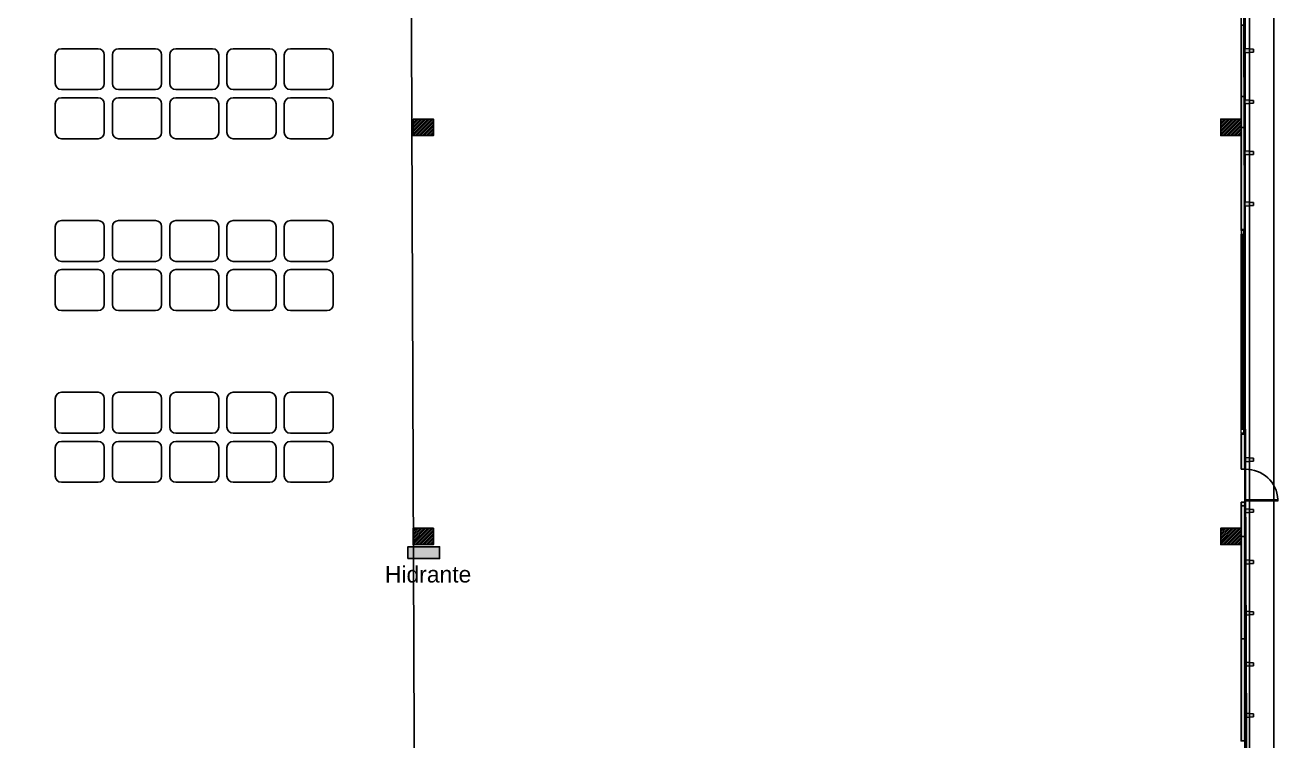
# Model space of a CAD drawing. Header units: millimetres. Extents: x 136.1 to 202.7, y 103.8 to 195.1.
# Drawn here: x 167.64 to 198.27, y 129.85 to 147.35 of the extents above; entities that cross this region are included whole.
import ezdxf

# ---------------------------------------------------------------- set-up
doc = ezdxf.new("R2010")
doc.units = ezdxf.units.MM
for name, color, linetype in [('C-0.4N', 7, 'Continuous'), ('H-0.1G250', 30, 'Continuous'), ('Hatch', 252, 'Continuous'), ('Hidrantes', 10, 'Continuous'), ('Mobiliario', 251, 'Continuous'), ('V-0.13N', 6, 'Continuous')]:
    doc.layers.add(name, color=color, linetype=linetype)
doc.layers.add('V-0.15N', color=5, linetype='Continuous', lineweight=0)
doc.styles.add('NGPTextos100', font='arial.ttf', dxfattribs={"height": 0.18})

# ---------------------------------------------------------------- blocks, each defined once
blk = doc.blocks.new('BIND')
at = {"layer": 'Mobiliario'}
for p, q in [((275629.348674, 112303.277984), (275629.348674, 112303.977984)), ((275629.498674, 112304.127984), (275630.398674, 112304.127984)), ((275630.548674, 112303.977984), (275630.548674, 112303.277984)), ((275630.398674, 112303.127984), (275629.498674, 112303.127984))]:
    blk.add_line(p, q, dxfattribs=at)
for centre, start, end in [((275629.498674, 112303.977984), 90, 180), ((275630.398674, 112303.977984), 0, 90), ((275629.498674, 112303.277984), 180, 270), ((275630.398674, 112303.277984), 270, 0)]:
    blk.add_arc(centre, 0.15, start, end, dxfattribs=at)

msp = doc.modelspace()

# ---------------------------------------------------------------- hatches: boundary and pattern name
at = {"layer": 'H-0.1G250'}
for points in [[(197.375, 144.847), (197.475, 144.847), (197.475, 145.422), (197.675, 145.437), (197.675, 145.507), (197.475, 145.522), (197.475, 146.672), (197.675, 146.687), (197.675, 146.757), (197.475, 146.772), (197.475, 147.347), (197.375, 147.347)], [(197.375, 142.347), (197.475, 142.347), (197.475, 142.922), (197.675, 142.937), (197.675, 143.007), (197.475, 143.022), (197.475, 144.172), (197.675, 144.187), (197.675, 144.257), (197.475, 144.272), (197.475, 144.847), (197.375, 144.847)], [(197.375, 132.347), (197.475, 132.347), (197.475, 132.922), (197.675, 132.937), (197.675, 133.007), (197.475, 133.022), (197.475, 134.172), (197.675, 134.187), (197.675, 134.257), (197.475, 134.272), (197.475, 134.847), (197.375, 134.847)], [(197.375, 129.847), (197.475, 129.847), (197.475, 130.422), (197.675, 130.437), (197.675, 130.507), (197.475, 130.522), (197.475, 131.672), (197.675, 131.687), (197.675, 131.757), (197.475, 131.772), (197.475, 132.347), (197.375, 132.347)]]:
    msp.add_hatch(color=256, dxfattribs=at).paths.add_polyline_path(points)
h = msp.add_hatch(dxfattribs=at)
h.set_pattern_fill('LINE', color=256, scale=0.01, angle=45, style=0)
h.set_pattern_definition([(45, (-481.297628, -214.961327), (-0.0224506403, 0.0224506403), [])])
h.paths.add_polyline_path([(177.625, 145.047), (177.125, 145.047), (177.125, 144.647), (177.625, 144.647)])
h = msp.add_hatch(dxfattribs=at)
h.set_pattern_fill('LINE', color=256, scale=0.01, angle=45, style=0)
h.set_pattern_definition([(45, (-461.547628, -214.961327), (-0.0224506403, 0.0224506403), [])])
h.paths.add_polyline_path([(197.375, 145.047), (196.875, 145.047), (196.875, 144.647), (197.375, 144.647)])
h = msp.add_hatch(color=256, dxfattribs=at)
h.paths.add_polyline_path([(197.375, 136.487), (197.475, 136.487), (197.475, 136.672), (197.675, 136.687), (197.675, 136.757), (197.475, 136.772), (197.475, 137.347), (197.375, 137.347)])
h.paths.add_polyline_path([(197.475, 135.687), (197.375, 135.687), (197.375, 134.847), (197.475, 134.847), (197.475, 135.422), (197.675, 135.437), (197.675, 135.507), (197.475, 135.522)])
h = msp.add_hatch(dxfattribs=at)
h.set_pattern_fill('LINE', color=256, scale=0.01, angle=45, style=0)
h.set_pattern_definition([(45, (-481.297628, -224.961327), (-0.0224506403, 0.0224506403), [])])
h.paths.add_polyline_path([(177.625, 135.047), (177.125, 135.047), (177.125, 134.647), (177.625, 134.647)])
h = msp.add_hatch(dxfattribs=at)
h.set_pattern_fill('LINE', color=256, scale=0.01, angle=45, style=0)
h.set_pattern_definition([(45, (-461.547628, -224.961327), (-0.0224506403, 0.0224506403), [])])
h.paths.add_polyline_path([(197.375, 135.047), (196.875, 135.047), (196.875, 134.647), (197.375, 134.647)])
at = {"layer": 'Hidrantes'}
h = msp.add_hatch(color=256, dxfattribs=at)
h.dxf.hatch_style = 1
h.paths.add_polyline_path([(176.998, 134.304), (177.772, 134.304), (177.772, 134.594), (176.998, 134.594)])

# ---------------------------------------------------------------- linework, layer by layer
for points in [[(197.465, 175.183), (137.465, 175.183), (137.465, 104.783), (197.465, 104.783)], [(177.025, 164.347), (197.375, 164.347), (197.552, 117.047), (177.202, 117.047)]]:
    msp.add_lwpolyline(points, close=True)
at = {"layer": 'C-0.4N'}
for p, q in [((197.475, 146.772), (197.675, 146.757)), ((197.475, 145.522), (197.675, 145.507)), ((197.475, 145.522), (197.675, 145.507)), ((197.475, 145.422), (197.675, 145.437)), ((197.475, 145.422), (197.675, 145.437)), ((197.475, 144.272), (197.675, 144.257)), ((197.475, 143.022), (197.675, 143.007)), ((197.475, 142.922), (197.675, 142.937)), ((197.475, 136.772), (197.675, 136.757)), ((197.475, 136.487), (197.375, 136.487)), ((197.475, 135.687), (197.375, 135.687)), ((197.475, 135.522), (197.675, 135.507)), ((197.475, 135.522), (197.675, 135.507)), ((197.475, 135.422), (197.675, 135.437)), ((197.475, 135.422), (197.675, 135.437)), ((197.475, 134.272), (197.675, 134.257)), ((197.475, 133.022), (197.675, 133.007)), ((197.475, 132.922), (197.675, 132.937)), ((197.475, 131.772), (197.675, 131.757)), ((197.475, 130.522), (197.675, 130.507)), ((197.475, 130.422), (197.675, 130.437))]:
    msp.add_line(p, q, dxfattribs=at)
for points in [[(197.475, 147.922), (197.475, 147.347), (197.375, 147.347), (197.375, 149.847), (197.475, 149.847), (197.475, 149.272)], [(197.475, 145.422), (197.475, 144.847), (197.375, 144.847), (197.375, 147.347), (197.475, 147.347), (197.475, 146.772)], [(197.675, 146.687), (197.675, 146.757)], [(197.675, 146.687), (197.475, 146.672), (197.475, 145.522)], [(197.375, 144.847), (197.375, 145.597)], [(197.475, 145.597), (197.375, 145.597)], [(197.475, 145.597), (197.475, 145.522)], [(197.475, 145.422), (197.475, 144.847), (197.375, 144.847)], [(197.675, 145.507), (197.675, 145.437)], [(197.675, 145.507), (197.675, 145.437)], [(197.475, 142.922), (197.475, 142.347), (197.375, 142.347), (197.375, 144.847), (197.475, 144.847), (197.475, 144.272)], [(197.675, 144.187), (197.475, 144.172), (197.475, 143.022)], [(197.675, 144.187), (197.675, 144.257)], [(197.675, 143.007), (197.675, 142.937)], [(197.375, 136.487), (197.375, 137.347), (197.475, 137.347), (197.475, 136.772)], [(197.675, 136.687), (197.475, 136.672), (197.475, 136.487)], [(197.675, 136.687), (197.675, 136.757)], [(197.475, 135.422), (197.475, 134.847), (197.375, 134.847), (197.375, 135.687)], [(197.375, 134.847), (197.375, 135.597)], [(197.475, 135.597), (197.375, 135.597)], [(197.475, 135.422), (197.475, 134.847), (197.375, 134.847)], [(197.475, 135.687), (197.475, 135.522)], [(197.475, 135.597), (197.475, 135.522)], [(197.675, 135.507), (197.675, 135.437)], [(197.675, 135.507), (197.675, 135.437)], [(197.475, 132.922), (197.475, 132.347), (197.375, 132.347), (197.375, 134.847), (197.475, 134.847), (197.475, 134.272)], [(197.675, 134.187), (197.675, 134.257)], [(197.675, 134.187), (197.475, 134.172), (197.475, 133.022)], [(197.675, 133.007), (197.675, 132.937)], [(197.475, 130.422), (197.475, 129.847), (197.375, 129.847), (197.375, 132.347), (197.475, 132.347), (197.475, 131.772)], [(197.675, 131.687), (197.675, 131.757)], [(197.675, 131.687), (197.475, 131.672), (197.475, 130.522)], [(197.675, 130.507), (197.675, 130.437)]]:
    msp.add_lwpolyline(points, dxfattribs=at)
for points in [[(177.125, 145.047), (177.625, 145.047), (177.625, 144.647), (177.125, 144.647)], [(197.375, 145.047), (196.875, 145.047), (196.875, 144.647), (197.375, 144.647)], [(177.125, 135.047), (177.625, 135.047), (177.625, 134.647), (177.125, 134.647)], [(197.375, 135.047), (196.875, 135.047), (196.875, 134.647), (197.375, 134.647)]]:
    msp.add_lwpolyline(points, close=True, dxfattribs=at)
at = {"layer": 'H-0.1G250'}
msp.add_lwpolyline([(136.105, 176.123), (197.583, 176.123), (197.583, 104.574), (136.105, 104.574)], close=True, dxfattribs=at)
at = {"layer": 'Hatch'}
msp.add_arc((197.496, 135.707), 0.78, 3.0022, 91.5744, dxfattribs=at)
at = {"layer": 'Hidrantes'}
msp.add_lwpolyline([(176.998, 134.304), (177.772, 134.304), (177.772, 134.594), (176.998, 134.594)], close=True, dxfattribs=at)
at = {"layer": 'V-0.13N'}
for points in [[(198.175, 176.047), (198.175, 103.847), (137.275, 103.847)], [(198.175, 176.047), (198.175, 104.547)]]:
    msp.add_lwpolyline(points, dxfattribs=at)
at = {"layer": 'V-0.15N'}
for p, q in [((197.375, 137.472), (197.375, 142.235)), ((197.406, 137.472), (197.406, 142.235)), ((197.436, 137.472), (197.436, 142.235)), ((197.475, 142.297), (197.475, 137.397))]:
    msp.add_line(p, q, dxfattribs=at)
for points in [[(197.475, 142.347), (197.475, 142.297), (197.436, 142.297), (197.436, 142.322), (197.375, 142.322), (197.375, 142.347)], [(197.475, 137.347), (197.475, 137.397), (197.436, 137.397), (197.436, 137.372), (197.375, 137.372), (197.375, 137.347)]]:
    msp.add_lwpolyline(points, dxfattribs=at)
for points in [[(197.375, 142.322), (197.375, 142.235), (197.436, 142.235), (197.436, 142.322)], [(197.375, 137.372), (197.375, 137.472), (197.436, 137.472), (197.436, 137.372)], [(197.475, 135.708), (197.475, 135.748), (198.275, 135.748), (198.275, 135.708)]]:
    msp.add_lwpolyline(points, close=True, dxfattribs=at)

# ---------------------------------------------------------------- block references
at = {"layer": 'Mobiliario'}
for p in [(-275460.974, -112157.359), (-275459.574, -112157.359), (-275458.174, -112157.359), (-275456.774, -112157.359), (-275455.374, -112157.359), (-275460.974, -112158.559), (-275459.574, -112158.559), (-275458.174, -112158.559), (-275456.774, -112158.559), (-275455.374, -112158.559), (-275460.974, -112161.559), (-275459.574, -112161.559), (-275458.174, -112161.559), (-275456.774, -112161.559), (-275455.374, -112161.559), (-275460.974, -112162.759), (-275459.574, -112162.759), (-275458.174, -112162.759), (-275456.774, -112162.759), (-275455.374, -112162.759), (-275460.974, -112165.759), (-275459.574, -112165.759), (-275458.174, -112165.759), (-275456.774, -112165.759), (-275455.374, -112165.759), (-275460.974, -112166.959), (-275459.574, -112166.959), (-275458.174, -112166.959), (-275456.774, -112166.959), (-275455.374, -112166.959)]:
    msp.add_blockref('BIND', p, dxfattribs=at)

# ---------------------------------------------------------------- texts
at = {"layer": 'Hidrantes', "insert": (176.438, 134.12), "char_height": 0.4, "width": 2.20063, "attachment_point": 1, "style": 'NGPTextos100'}
msp.add_mtext('Hidrante', dxfattribs=at)

doc.saveas('drawing.dxf')
